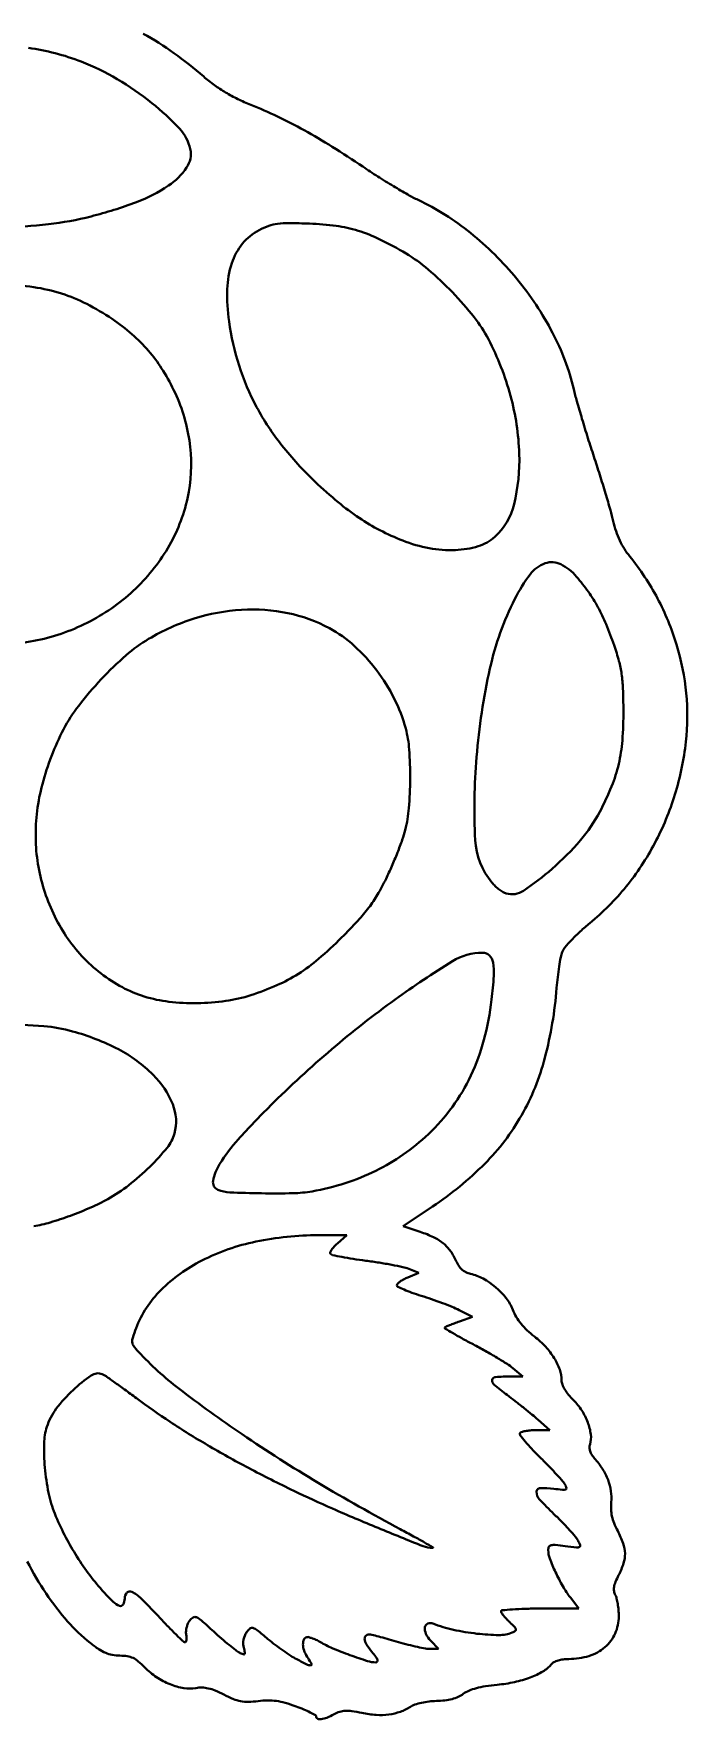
# Model space of a CAD drawing. Header units: inches. Extents: x 7.25 to 10.75, y 3.17 to 5.42.
# Drawn here: x 8.446 to 8.5432, y 3.7977 to 4.0482 of the extents above; entities that cross this region are included whole.
import ezdxf

# ---------------------------------------------------------------- set-up
doc = ezdxf.new("R2010")
doc.units = ezdxf.units.IN
doc.header["$LTSCALE"] = 0.5
doc.header["$MEASUREMENT"] = 0
doc.layers.add('Visible', color=7, linetype='Continuous', lineweight=40)

msp = doc.modelspace()

# ---------------------------------------------------------------- linework, layer by layer
at = {"layer": 'Visible'}
for p, q in [((8.500941978095494, 3.871011329808935), (8.505317463595501, 3.873922677308951)), ((8.492558959595478, 3.86964427180894), (8.488325062095482, 3.86964427180894)), ((8.49115710713092, 3.868437693502661), (8.492558959595478, 3.86964427180894)), ((8.503473753095465, 3.870154239308945), (8.500941978095494, 3.871011329808935)), ((8.501627770043099, 3.863379404676682), (8.503253196095505, 3.864066623808921)), ((8.503253196095505, 3.864066623808921), (8.501751514787628, 3.864645883858157)), ((8.51125319609549, 3.857495610308949), (8.509247145095495, 3.858519419808944)), ((8.50929095769272, 3.856815912310137), (8.51125319609549, 3.857495610308949)), ((8.516918722947455, 3.848646754812484), (8.518753196095506, 3.848649238808939)), ((8.518753196095506, 3.848649238808939), (8.517252024112006, 3.849884891998681)), ((8.5227531960955, 3.840684912308943), (8.521003196095505, 3.842220852308941)), ((8.520657623455325, 3.840664591521931), (8.5227531960955, 3.840684912308943)), ((8.52127864159551, 3.814144271808941), (8.527054087595484, 3.814144271808941)), ((8.527054087595484, 3.814144271808941), (8.525803793595463, 3.815783491308922)), ((8.506177510095487, 3.808144271808935), (8.505027096095484, 3.809368831308966)), ((8.504951856034058, 3.808144271808935), (8.506177510095487, 3.808144271808935))]:
    msp.add_line(p, q, dxfattribs=at)
for centre, radius, start, end in [((8.438450793789588, 4.005594132580977), 0.04885541451372764, 54.5007162748579, 60.81264289402108), ((8.440288499467124, 4.011176463517973), 0.03530657897210957, 68.83184132001058, 82.04688662028336), ((8.439927140211255, 4.010243768403411), 0.03630686282795997, 59.43241528825634, 68.83156635159811), ((8.432153683928949, 3.996765998862506), 0.05969931141778977, 49.08345427879561, 54.5005367289944), ((8.435679122489557, 4.003052345932558), 0.04465924573438669, 51.3827247622879, 59.43184963898273), ((8.486065759415983, 4.05896749618332), 0.02261439049705504, 229.083454277894, 234.2662743561905), ((8.486648299577777, 4.059777650709707), 0.02361223122024512, 234.2669407832402, 239.1017266917507), ((8.487161225766753, 4.060634969556977), 0.02461126313455292, 239.1019933083029, 243.8739620231048), ((8.439144960863228, 4.007391728566811), 0.03910564050459241, 43.19457596670509, 51.38228066794823), ((8.488530458780934, 4.063427124205814), 0.02772108734498189, 243.8743391079816, 248.2440943195001), ((8.45358136457698, 3.975852755398699), 0.06656948283502795, 64.51573411664192, 68.24409431961985), ((8.462912727985671, 4.029712821263262), 0.00650017537367124, 12.4205429743273, 43.15661155623823), ((8.449586604850575, 3.967471795715247), 0.0758538024378071, 61.13433364539915, 64.51568518178803), ((8.442968961222636, 3.955467032661696), 0.08956173966946299, 58.03731846378613, 61.13431059761363), ((8.465849228811619, 4.030347726578216), 0.003494866069717902, 324.9923920520971, 12.60990902596776), ((8.415253642696253, 3.91104875941211), 0.1419174640890866, 55.84367481697508, 58.03734862749591), ((8.460168576743927, 4.034268701534552), 0.01039905560126589, 304.1681604107604, 325.2531676891248), ((8.546565253111655, 4.104585193215248), 0.09196090224491084, 235.8437072176412, 237.488984557709), ((8.556031949301408, 4.119438546701486), 0.1095745460059949, 237.4889619416806, 238.9316506135488), ((8.453373186237217, 4.044279748647521), 0.0224985761053824, 290.4617685158913, 304.1682013540039), ((8.550207429784074, 4.109770820060516), 0.0982878296545057, 238.9315784383688, 240.3843193955627), ((8.512886532692733, 4.044116344549884), 0.02276724210478646, 240.3847428495748, 244.6887717034628), ((8.438358033426978, 4.084521585840449), 0.06545041279013858, 284.2810071419242, 290.4617229082706), ((8.486568268941172, 3.988466864060518), 0.03879180249728684, 51.07773777657034, 64.68939774277578), ((8.440138590284839, 4.088674977778648), 0.0692196653115439, 270.8019295314638, 276.648955425547), ((8.442536018184052, 4.068108090355802), 0.04851351842748228, 276.6490166888394, 284.2809715331059), ((8.483114927911624, 4.012088639034162), 0.0078387940881987, 117.341409608649, 140.8566094999308), ((8.484964364371068, 4.008511775315248), 0.01186550109029547, 109.7628145754768, 117.3414285353802), ((8.483038882559665, 4.013870927475893), 0.006170942978833701, 97.41941770460662, 109.7628464762895), ((8.483820559524606, 4.007870321207395), 0.01222222511573232, 89.49440815418762, 97.42065545874489), ((8.482901381695497, 3.903427139954212), 0.1166694720502512, 87.98609718692691, 89.4956250594853), ((8.485597255733273, 3.980098147924694), 0.0399510955108941, 82.27513118220666, 87.98586268633635), ((8.488247524275398, 3.999636731534556), 0.02023357323057134, 72.8305321301249, 82.27488502695958), ((8.487644383656129, 3.997683695214067), 0.0222775736089741, 63.81421588577292, 72.83123203297532), ((8.484167072391964, 4.011232273930992), 0.009195396165766319, 140.8566741301303, 161.7198327141589), ((8.472475473791558, 3.966835392464449), 0.05665368751189095, 59.34436925402918, 63.8149700331725), ((8.480850444678534, 3.981386263278253), 0.04789281462430591, 39.45579134297736, 51.07777887100463), ((8.488171482414785, 4.009909483929398), 0.01341263140010941, 161.7198507791805, 178.5043597495743), ((8.489535957846675, 3.995619309722714), 0.02319365151486008, 49.34408289202089, 59.34432469844091), ((8.470823861056513, 3.973830649707339), 0.0519145197392392, 43.86853176209345, 49.34404950188803), ((8.481392615447847, 3.981832463430985), 0.04719064390539631, 27.75062402361866, 39.45581832783982), ((8.43944046603565, 3.967512891413255), 0.04355743781791693, 81.37267727125528, 87.62771672309104), ((8.441941444980538, 3.983994760057775), 0.02688685839802744, 72.34116534808126, 81.37328949669329), ((8.442439128178531, 3.985557196916443), 0.02524712132665421, 63.1338924175454, 72.34177647540542), ((8.504357564925416, 4.009486520489657), 0.02960419485875402, 178.5036856384463, 187.7944199654987), ((8.471159033294299, 3.974152897222311), 0.05144956394736606, 38.38930227191913, 43.86848484739717), ((8.438613150126956, 3.978004778573129), 0.03371335607886233, 55.65641775713108, 63.13384203638127), ((8.43864266874705, 3.978047978557367), 0.03366103411834485, 49.32501383069333, 55.65641974250601), ((8.513460219430533, 4.010732364353811), 0.03879180249728684, 187.7941835303999, 197.7385483807976), ((8.495250760504158, 3.993240459446335), 0.02071283751797028, 27.58870729950193, 38.38926458608142), ((8.44531925831201, 3.985817079336524), 0.02341721768425185, 40.77323401059103, 49.32502792720876), ((8.476439504544302, 3.983410332749862), 0.04193756754545835, 15.21220292179048, 27.58938558354814), ((8.491311861449816, 3.987051320490039), 0.03598225819414894, 13.40680443551767, 27.75069259551944), ((8.44565524025807, 3.986106508130211), 0.02297371744456925, 32.63378776824727, 40.77381809186041), ((8.511170014730142, 4.010000044194792), 0.03638731088912102, 197.7389616139659, 208.3009834623575), ((8.438652552003363, 3.981621898242427), 0.03128937528426382, 25.9572330984168, 32.63437872336763), ((8.443444973940348, 3.98395487632272), 0.02595926320800717, 8.439015004043341, 25.95726437920004), ((8.480748826675423, 3.984581715941636), 0.03747198757977405, 1.844858110852378, 15.21282162418811), ((8.568385031497062, 4.005422722285325), 0.0432501980338215, 193.4072035974639, 195.8465592292627), ((8.513286993096292, 4.011140134787678), 0.03879180249728684, 208.3012023464298, 218.4064793449529), ((8.712704547940756, 4.046388502938463), 0.1932712554279913, 195.8467812121765, 196.6495423944045), ((8.733990497746293, 4.052754482589253), 0.2154887565469559, 196.6496228997307, 197.44878119336), ((8.445478552556121, 3.984256559348682), 0.02390342891626264, 350.1189604845927, 8.4390738553268), ((8.52274080249747, 4.018635131564068), 0.05085615254766244, 218.4067079358325, 226.6657389000113), ((8.702871436233268, 4.042973228736924), 0.1828686873198347, 197.4487731714072, 198.3526667023069), ((8.489998191270285, 3.984879662664468), 0.02821782539990559, 346.5108565305872, 1.844807638612015), ((8.348941737068314, 3.925561489735707), 0.1900277438866457, 17.49176000386232, 18.35256774731713), ((8.538077086242712, 4.034890133058954), 0.0732040086575754, 226.6657484197835, 230.2549209613372), ((8.33308403531397, 3.920564385317225), 0.2066541613425457, 16.68335449192782, 17.49167999752115), ((8.444974303611229, 3.984344034031787), 0.02441508257918264, 331.438484421413, 350.1197902456144), ((8.354615750255308, 3.92701748193964), 0.1841762342957591, 15.87889811966215, 16.68332756049528), ((8.515558636953775, 4.0078099750743), 0.0379844755138939, 230.2549835762711, 236.119416018896), ((8.508150866747044, 3.980525222165617), 0.009550185510650925, 312.1253763835414, 346.5108938179789), ((8.49858750304274, 3.967971609319959), 0.03449288134622536, 13.09718485033306, 15.87887293286926), ((8.512204964934071, 4.002815512333351), 0.03196851556706749, 236.1193989205838, 242.5660866006199), ((8.514136113376173, 4.00653543986919), 0.0361598253458924, 242.5659081837543, 248.4813831074402), ((8.547693279490767, 3.979396309308563), 0.01592438802051079, 193.0970840027187, 198.7233975674627), ((8.545036300553743, 3.978495504227432), 0.01311883642306648, 198.7223310811166, 205.2512200648564), ((8.441669531624244, 3.986142470892393), 0.02817766970650697, 314.8494303965749, 331.4393859154416), ((8.508624342008458, 3.992554954392424), 0.02113198673395319, 248.4800299468311, 259.6096298986064), ((8.507995248576202, 3.989122130497114), 0.01764207245296065, 259.6085077996396, 272.2693046144504), ((8.508145517839587, 3.985330208117977), 0.01384717374797087, 272.2692854752642, 286.5827982678571), ((8.510293027875003, 3.978144627352231), 0.006347133258732303, 286.5158032231287, 312.1975928617532), ((8.544179405050983, 3.978091088963285), 0.01217133226289569, 205.2501352132894, 211.8410996194543), ((8.543207082050216, 3.97748725178691), 0.01102676625221276, 211.8410760325737, 219.0673450801868), ((8.523736497571859, 3.964901363485732), 0.00491929875336937, 109.8135443674796, 142.973744763383), ((8.523056107674645, 3.966812516568801), 0.002890156218321233, 63.06804203593519, 109.9660430421843), ((8.5209206460022, 3.962561597232966), 0.007647994681618307, 40.56225344896498, 63.22924211482017), ((8.50463542519704, 3.946177408995936), 0.03865299791801279, 27.97895042970928, 39.06733685615568), ((8.538955363121058, 3.953420124246751), 0.02398311708553677, 142.9698087018763, 153.1963096963744), ((8.503371021517925, 3.947539735284145), 0.03074876644251177, 35.23066552945305, 40.56233627059386), ((8.440633318985645, 3.987184160526647), 0.02964697359842976, 298.686760780346, 314.8494079984224), ((8.557214959479765, 3.944193694675079), 0.04444127932379685, 153.194736023131, 167.3749624251521), ((8.509200408103755, 3.951656577157777), 0.02361223122024512, 28.71698526877648, 35.23068992545043), ((8.504839946064404, 3.946286028738847), 0.03842142280484165, 16.93016240767942, 27.97898937153795), ((8.478602952956532, 3.933616442975866), 0.02904906487596697, 93.3644009762519, 107.5884649558969), ((8.478458564041569, 3.936072856536089), 0.02658841135761307, 78.46016357982312, 93.36443838786826), ((8.479320959983664, 3.940296551048688), 0.0222775736089741, 61.44193525132727, 78.46020630805357), ((8.506328507634858, 3.950083274394782), 0.02688685839802744, 22.69316681230061, 28.71675435358159), ((8.440212153757667, 3.987953800958942), 0.03052431420674665, 282.8737944584855, 298.6868110274868), ((8.479663922772646, 3.930269404239235), 0.03256023636890819, 107.5884115938438, 120.645952991496), ((8.480856283805721, 3.943117470634519), 0.01906590635508032, 47.86677911077511, 61.44189794339468), ((8.483667214099814, 3.940607336999084), 0.05144956394736606, 18.97561860007457, 22.69284660984953), ((8.439983899808487, 3.988952408318406), 0.0315486757267989, 267.3391162098983, 282.8738351365678), ((8.474480121089586, 3.939018683083334), 0.02239059133164362, 120.6459163760328, 131.2232223004), ((8.475868045768324, 3.937603354138478), 0.02650149640895406, 37.08750204915875, 47.86671343925946), ((8.497131515102973, 3.945236955150673), 0.03721156898938996, 15.21106161325879, 18.97577086324224), ((8.50574821676753, 3.946562699556966), 0.03747198757977405, 5.582306841611923, 16.92987758609415), ((8.49506953052818, 3.915518741854637), 0.05363432700465709, 131.2231707730306, 136.7302976292292), ((8.607045889899412, 3.933031150697495), 0.09550729432580293, 167.3742917807548, 175.3770521405413), ((8.51772593800729, 3.95083651380935), 0.01586945902239789, 8.111321417490165, 15.21138185307545), ((8.495170490942732, 3.915423623312863), 0.05377303727445402, 136.73023633323, 142.2362179352073), ((8.475078683393525, 3.937007104749088), 0.02749083309746733, 26.86878067564065, 37.08672053308312), ((8.512645575844697, 3.950112222085711), 0.02100118884863965, 2.132186661034147, 8.111928839231476), ((8.479107930340744, 3.939048843392405), 0.02297371744456925, 14.91015877887095, 26.8680136703642), ((8.43634032589588, 3.947270696062099), 0.09735933692242718, 0.219849136422539, 2.132548642752087), ((8.508840720955344, 3.946865126380218), 0.03436469917191917, 353.5301950842281, 5.582027625185542), ((8.470941913745886, 3.934192725540806), 0.02312498429509331, 142.2362368972257, 152.5809488813901), ((8.477302298334067, 3.947427819014088), 0.05639706313750685, 355.6913219469947, 0.2199026219678494), ((8.486149688305717, 3.926303373271938), 0.04025735967869127, 152.5809814058298, 165.0223271857756), ((8.485129457435258, 3.940652197606596), 0.0167423826531699, 4.069159957979876, 14.91013743475303), ((8.444859988452981, 3.937787469229804), 0.05711361994869883, 359.7215823179843, 4.069122870454573), ((8.510480410996271, 3.94492843498217), 0.02312498429509331, 346.9158681464322, 355.6904709654634), ((8.499706453093886, 3.947900703211295), 0.04355743781791693, 342.9703956162519, 353.5305421592463), ((8.606788582082888, 3.933051819878228), 0.09524915771691672, 175.3769699737022, 182.8067745682528), ((8.511904517209663, 3.944597635160934), 0.02166289294015984, 337.6797248734866, 346.915393257795), ((8.475699857693519, 3.929099033491237), 0.02944002748061973, 165.0223282681295, 180.7527728318366), ((8.444674410029346, 3.937788341631763), 0.05729920042038867, 355.3500156298645, 359.7216117032303), ((8.490293832527342, 3.953469401758971), 0.04502378253820929, 332.3660453755395, 337.6801440490979), ((8.501959480673435, 3.9472103487436), 0.04120106980752623, 332.0746143040676, 342.9707435512332), ((8.482461349471855, 3.934714876990827), 0.01938747430162921, 345.5417553144408, 355.3500713808186), ((8.510294147814385, 3.942998411325896), 0.02244825923887354, 319.3032083145329, 332.3660038247663), ((8.484581943283692, 3.934168091708159), 0.01719752173144181, 340.5281239637104, 345.5417904984521), ((8.4729887783073, 3.929063394415644), 0.02672871385384823, 180.7527345139839, 197.3490651492948), ((8.442190714714386, 3.94935156022745), 0.06222881443746692, 336.4516037711792, 338.4704419038634), ((8.446948989425815, 3.947474310821937), 0.05711361994869883, 338.4705155867927, 340.5276733912534), ((8.522286709775027, 3.9289089528735), 0.01064579034578256, 182.8066636776207, 220.025349529322), ((8.495736664858846, 3.955518381530999), 0.04164903953386188, 311.0786318071758, 319.303231616119), ((8.503063922756107, 3.946624991221147), 0.0399510955108941, 320.950735736254, 332.0745621906955), ((8.457542225393496, 3.942661165362876), 0.04548276225893094, 333.8851277536006, 336.4515388661015), ((8.4955470714325, 3.955735873475873), 0.04193756754545835, 303.6989720192303, 311.0786378867908), ((8.465781336348629, 3.938622103407359), 0.03630686282795997, 329.6361683591268, 333.8852849315398), ((8.518904934685635, 3.926068750081386), 0.006229552732979015, 220.0253076633228, 226.7469248989033), ((8.519722978813574, 3.926938272904613), 0.00742339783837756, 226.7469768253336, 232.73122499998), ((8.50466015847892, 3.945330131127458), 0.03789570475880768, 309.3774156189734, 320.9507120441028), ((8.473936013004943, 3.929359285567609), 0.02772108734498189, 197.3490065671148, 213.4977429702952), ((8.479972521047873, 3.930308124117597), 0.01985962373729326, 322.9736558259461, 329.6364124662766), ((8.519164074724616, 3.926203468940446), 0.00650017537367124, 232.7295840152568, 238.7543723328093), ((8.516770295701004, 3.922257727362111), 0.00188509693873987, 238.75063609918, 254.0477422819883), ((8.517101311926982, 3.92341540195578), 0.003089167802751, 254.0459217212013, 303.6989216128763), ((8.431041732524994, 3.974890136326267), 0.08607981478190434, 314.8753856776699, 317.1925472898077), ((8.47567123307777, 3.933552246642787), 0.02524712132665421, 317.1921055831377, 322.9740766063424), ((8.469091783643153, 3.926153221821155), 0.02191200799829551, 213.4977152861242, 223.3035149516056), ((8.447655631569914, 3.958203773008549), 0.06253291769881476, 310.5913312250811, 314.8754105640086), ((8.54604184654391, 3.894394601395145), 0.02772108734498189, 132.5813496448505, 136.2767881658324), ((8.550005747411644, 3.890081058548314), 0.03357934303064469, 129.3773477675794, 132.5813313985644), ((8.51278511576874, 3.902996471691619), 0.008647800117365493, 90.03217148541444, 121.6365001303439), ((8.512781030775399, 3.910271636151075), 0.001372733442927486, 44.76393721775541, 90.03217148113612), ((8.51232333093013, 3.909828458291625), 0.002009241379783721, 10.56253003734805, 44.54596058533497), ((8.528887411928144, 3.910107060239261), 0.004596558890712993, 159.2090769232625, 169.1192577733704), ((8.526820547741538, 3.910891974465649), 0.002385699818029622, 139.7928564131005, 159.2126881195687), ((8.54379443287027, 3.896544054329422), 0.02461126313455292, 136.2768473293074, 139.7924170924853), ((8.47074594549628, 3.927712233980979), 0.02418506108836909, 223.3035447427609, 232.4096953768289), ((8.471314701202958, 3.930591793879783), 0.02617122126813945, 302.4159013116546, 310.5913528944192), ((8.582966596056503, 3.78908072704789), 0.1424470417186396, 121.6364904437766, 125.7388884128876), ((8.506512025320665, 3.908744846379788), 0.00792071223381638, 356.1381762191071, 10.5624496458376), ((8.565585195490733, 3.9032209223979), 0.04193756754545835, 171.235125897164, 173.4278550991733), ((8.561110696341967, 3.903910771328215), 0.0374102016790739, 169.1158076694038, 171.2350781974525), ((8.47022523164391, 3.927035896315631), 0.02333149471586059, 232.4097849470279, 241.6754197239147), ((8.46779262285021, 3.922522746399483), 0.01820449679243244, 241.6755024211276, 252.8356829319337), ((8.465320503290755, 3.945323187262483), 0.04203876837679535, 287.9540762549901, 293.6129124100689), ((8.472743971458073, 3.928341416147923), 0.02350536811531843, 293.6134556358834, 302.4153644743984), ((8.443811377653354, 3.912977435114055), 0.07076405734956122, 353.2567625262125, 356.1381300467199), ((8.46425139877854, 3.911095297646758), 0.05969931141778977, 345.362318434301, 355.483564625017), ((8.56917400830728, 3.902807487219174), 0.04555011514625788, 173.4279008651274, 175.4836427845539), ((8.468463790238786, 3.92469580481406), 0.02047884253017472, 252.8357465965708, 263.3304921484665), ((8.469876306720694, 3.936775510950287), 0.03264085318421378, 263.3305023759762, 270.7316890624663), ((8.46987053155218, 3.937227766214077), 0.03309314532031114, 270.731687991703, 278.0916780500114), ((8.471377069585262, 3.92663177811524), 0.02239059133164362, 278.0914860949783, 287.954275391349), ((8.585399244050588, 3.78570011726799), 0.1466119305220658, 125.7388733274041, 130.4403637413091), ((8.471578306680911, 3.909694367055383), 0.04280371251086733, 345.0847523577203, 353.2567074723078), ((8.438866987832492, 3.798375112642419), 0.1027004574751591, 85.19554796830106, 88.75189695481336), ((8.445500198549011, 3.877291890556593), 0.02350536811531843, 74.58379078022338, 85.19605418011331), ((8.442439829467917, 3.866192409518412), 0.03501906287981036, 62.59526536479486, 74.58428912489791), ((8.448891476408873, 3.87863766345304), 0.02100118884863965, 44.96952673215209, 62.59365527009393), ((8.596764345184452, 3.772365003392808), 0.1641330830479366, 130.4403162289947, 134.7601355385845), ((8.482405199755307, 3.906810497261286), 0.03159932414573111, 334.8250731999187, 345.0847012223175), ((8.487744997243897, 3.904959166529384), 0.03541760484788173, 330.3980317797185, 345.3623261672882), ((8.454352392689202, 3.884090868174664), 0.01328314920265197, 22.23833586689359, 44.97534230089028), ((8.484979203994701, 3.905600660019593), 0.02875517155225638, 324.0320779770304, 334.8250341324191), ((8.460409795392728, 3.886567289738855), 0.00673935640623624, 344.5644450824214, 22.24060136179774), ((8.570316680510054, 3.799035045609729), 0.1265728631527805, 134.7601364886009, 137.8990613707938), ((8.485142535478543, 3.905482154998679), 0.02855337806073347, 313.1671135013729, 324.0320412875307), ((8.48913628423719, 3.904168739704604), 0.03381746295938898, 315.028720258105, 330.398035598453), ((8.461302501858082, 3.886320802145544), 0.005813245739376536, 320.9190038800557, 344.5644371446415), ((8.495782130479336, 3.86638442725657), 0.02611720947145949, 137.8991097050931, 148.0162386367495), ((8.481786000188027, 3.909060856122711), 0.03345988149947874, 304.907657263258, 313.1668320373424), ((8.439139792402573, 3.904320761957343), 0.03436469917191917, 314.5394510366963, 320.9176877145036), ((8.482988935117158, 3.907337236328627), 0.03135796294730197, 296.2911541625742, 304.9073896203561), ((8.437538395870307, 3.905948303517589), 0.03664795572946004, 308.0372425779802, 314.53924104826), ((8.479860594660835, 3.876327039575086), 0.007346198775976811, 148.0162771447492, 168.9198925420704), ((8.48250846051595, 3.90830905151604), 0.03244200329948402, 287.6075721813565, 296.2917246491451), ((8.477373447191546, 3.915919891971926), 0.05044436630818977, 303.6389145169892, 315.0286384037651), ((8.44552678723288, 3.895737293227858), 0.02368342227469646, 298.984671459886, 308.0372773682079), ((8.473827432131728, 3.877508523385714), 0.001198438687920789, 168.9198698085466, 247.9816388197273), ((8.475357787139588, 3.881291583442008), 0.005279288385943504, 247.9767176176582, 267.4866108619789), ((8.484174731492335, 3.894086173265635), 0.01820449679243244, 271.2142346723426, 280.1478421383651), ((8.480492543423026, 3.914660363651055), 0.03910564050459241, 280.1473219807017, 287.6079049918151), ((8.432716085349815, 3.923583425817201), 0.05435729982394134, 290.1332088623625, 293.5913196497879), ((8.442455433237603, 3.901281728881758), 0.0300217171623439, 293.5913206427437, 298.9846078964764), ((8.482688516374642, 4.048062432342021), 0.1722111931422376, 267.4831838707212, 269.0566101509382), ((8.481910723054916, 4.000824450184147), 0.1249668080707833, 269.0565814600359, 271.2149819463048), ((8.442808032541548, 3.890271641918781), 0.01954698649000406, 279.2929840501089, 286.6597354154376), ((8.433387891369483, 3.92175088018413), 0.05240549378200819, 286.6597618156105, 290.1332243606567), ((8.48545913222187, 3.837461496733749), 0.03189077655484961, 101.6351764570643, 116.9714091502968), ((8.488325029782466, 3.823543437000263), 0.04610083480836236, 89.99995984022506, 101.6352057967711), ((8.497872476570693, 3.853608521625054), 0.01746811587926543, 64.2555107580434, 71.29732788289675), ((8.502235338730113, 3.862656327523883), 0.00742339783837756, 50.92598216239742, 64.25405985203643), ((8.49029205446006, 3.867012047688066), 0.0002295793498964626, 161.6822693174256, 217.8989231409373), ((8.492004899441955, 3.866338702538455), 0.00207260651545941, 146.4682838994194, 158.891784159189), ((8.490550202411614, 3.867291066771565), 0.0006078055182516378, 223.7157443619301, 258.0915834250189), ((8.493190503032482, 3.865553024486529), 0.003494866069717902, 136.7511066275975, 146.4682838937966), ((8.505583663655711, 3.938524934005385), 0.07341067669158287, 258.0830287089211, 259.1867477275227), ((8.495553630828569, 3.863329929123894), 0.00673935640623624, 130.7203239450774, 136.7500369451494), ((8.500779602138788, 3.913373056140038), 0.04780411567295496, 259.1868121514677, 261.2047173589569), ((8.505741533371438, 3.94544358610421), 0.08025622891248071, 261.2048199346769, 262.5737144197419), ((8.503203256616356, 3.863848512830579), 0.005887710499543842, 35.60823303342585, 50.92562343964302), ((8.50180546005415, 3.862847249837293), 0.007607067429060177, 22.92813573143378, 35.6096727345316), ((8.482128929312774, 3.844005469070781), 0.02454817310899563, 116.9714202624379, 134.6234096389466), ((8.486091438408458, 3.794686828658959), 0.07177576162711537, 80.97666027614447, 82.57381156991262), ((8.487411086230516, 3.802996678386482), 0.06336178082931654, 79.22685465632391, 80.97668414289532), ((8.488508384638385, 3.808763877544368), 0.05749112172737189, 77.56956617333466, 79.2268032991926), ((8.499592838129345, 3.85905039680381), 0.005997423203872146, 68.90394038300511, 77.57180508336562), ((8.513118137240731, 3.867632402972724), 0.004675948097347701, 202.9274967188694, 213.1635717168858), ((8.511475591076591, 3.866558866140835), 0.002713733381701595, 213.1604675033034, 227.3359414432994), ((8.51132886250609, 3.866400423425089), 0.002497970449421429, 227.3478456085502, 244.6798171555566), ((8.511664143713611, 3.867109692636117), 0.003282317766945205, 244.6844644777, 257.6567007252615), ((8.509490413873426, 3.857178111077039), 0.006884214961658366, 61.10480057373046, 77.65319393991336), ((8.47603262458997, 3.850182454332545), 0.01586945902239789, 134.623435709338, 159.0979442829911), ((8.500230166883666, 3.8622065739306), 0.0002295793498964626, 177.3425253417852, 249.5726244448215), ((8.500341266502584, 3.862209580895146), 0.0003354859496418953, 137.2291826923727, 178.7243948068389), ((8.502629604578917, 3.859750572860507), 0.003693681213768398, 125.5787850280605, 133.3301848293807), ((8.509445389033681, 3.880815646608546), 0.02100118884863965, 243.7219228910209, 246.4664268759014), ((8.503289929295084, 3.858827521970366), 0.004828604857161756, 118.2490006170631, 125.5788044039863), ((8.504518160005327, 3.856541819787286), 0.00742339783837756, 112.9147959700102, 118.249884517357), ((8.508190310822243, 3.87793378341997), 0.01785789281013681, 246.4664268756136, 250.528625068421), ((8.513051437321861, 3.891683904834142), 0.03244200329948402, 250.5291532437537, 253.1033494035876), ((8.50734325619902, 3.853285550490808), 0.01132959994751598, 38.1684043007445, 61.11022742324346), ((8.490642858994283, 3.817910889649107), 0.04465924573438669, 71.03764658001373, 73.10416793617343), ((8.486552595381294, 3.806006273889268), 0.0572469434114848, 69.32474397641063, 71.0377193679195), ((8.48843528790968, 3.810995284016808), 0.0519145197392392, 67.58736782093011, 69.32470732795898), ((8.502932755454134, 3.84614700153455), 0.01389058135915963, 62.96204360080542, 67.58701571196788), ((8.510838114443501, 3.856032977212875), 0.006884214961658366, 21.4941681490454, 38.1660238825818), ((8.519220049589569, 3.828355591386518), 0.03014886632252091, 112.1649964209088, 113.3224957000207), ((8.516680416030928, 3.834589799826253), 0.02341721768425185, 110.3822665263207, 112.1651277213096), ((8.521256916162018, 3.822271731260109), 0.0365579629307352, 109.1058695295057, 110.3819592306376), ((8.523877807715182, 3.861167572413267), 0.007130069312744075, 201.4916001639433, 210.9675070240279), ((8.525374711765169, 3.862065918470722), 0.008875858112845924, 210.9678964871987, 219.0124653451597), ((8.526377122763192, 3.862878101202255), 0.0101659915128874, 219.0128382418022, 226.4876805299183), ((8.462224016150987, 3.853892081530584), 0.001612630517171636, 161.7295838789065, 184.8387534159393), ((8.461734520228172, 3.853850643973121), 0.001121437869985492, 184.8387534053184, 216.7633854831531), ((8.492516562326195, 3.843887188886115), 0.03351458782140095, 159.0979697761171, 161.7231880967081), ((8.507182564005715, 3.855873818366004), 7.869305036122599e-05, 133.0147214905649, 240.6071254331916), ((8.507500020377385, 3.855553022936098), 0.0005333436001154008, 113.8840723944442, 134.4400004103857), ((8.561157001312813, 3.94389935222311), 0.1033383038418547, 238.486406122575, 239.2239149077372), ((8.531461912456113, 3.894037932873901), 0.04530418076148465, 239.2238257985489, 241.2343977127002), ((8.554281635475807, 3.935605887181775), 0.09272395073194864, 241.234379408825, 242.4109951992369), ((8.528692632380134, 3.865317082934913), 0.01352905807184248, 226.4876636515051, 232.542233817743), ((8.51238632672933, 3.844033213808138), 0.01328314920265197, 42.78328479867869, 52.54384133924172), ((8.469768698353754, 3.85993498533925), 0.01119922061935984, 217.0995171425618, 222.8320597463377), ((8.497216029141155, 3.885381040607385), 0.04862723522153874, 222.8329289180675, 232.4360310172844), ((8.47829399984668, 3.790187164026288), 0.07135141552604035, 60.76748436897778, 62.41092833853349), ((8.479291442169083, 3.791969522634918), 0.06930894315255197, 59.08782264699685, 60.76747564585243), ((8.483197411058864, 3.798492724725466), 0.06170573603461753, 57.44803920805752, 59.08784633504713), ((8.514178997798625, 3.845692071012879), 0.01084071510131427, 31.63607600904013, 42.78407310742012), ((8.515852089428973, 3.846722485110128), 0.008875858112845924, 19.39896113135904, 31.63789774308171), ((8.467605375537227, 3.829832711115622), 0.02304143769382004, 124.6083727739693, 133.1927617479657), ((8.455527662268707, 3.847364920462848), 0.001749925638025691, 68.36066280479649, 125.1663859288143), ((8.455512858574235, 3.847281436878253), 0.001833957323327862, 55.31918344021079, 68.89256564133451), ((8.350674149526597, 3.695744857429391), 0.1861014071010437, 54.8182437167353, 55.32301846187699), ((8.514708097189592, 3.848033999727456), 0.0005333436001154008, 94.03509387371558, 169.0873379358568), ((8.516962467020317, 3.816086543982167), 0.03256023636890819, 90.07697582986674, 94.03636058623216), ((8.511691892938403, 3.843130328590803), 0.008748640886626162, 50.5399282812937, 57.44940881858788), ((8.519584002447061, 3.848037199904203), 0.00491929875336937, 0.04199992997888557, 19.39262413975375), ((8.467560204696266, 3.829883253898319), 0.02297371744456925, 133.1969073066312, 142.4995750802217), ((8.387341803149416, 3.74775971821287), 0.1224613052425118, 53.90999729324832, 54.81824523532553), ((8.34328989668958, 3.687327749787261), 0.1972449483103795, 53.27440215571227, 53.90992531311482), ((8.584353628121455, 3.998678592557369), 0.1915583250303626, 232.435986918195, 235.902117284366), ((8.514883006337614, 3.848000277642804), 0.0007114738585505196, 169.0873535458532, 230.1427526414104), ((8.544822478784459, 3.883861863551071), 0.04742790944912638, 230.1427798715331, 233.1664464843412), ((8.526115826612806, 3.848041791832965), 0.001612630517171636, 180.0350309319323, 201.9479605169079), ((8.529388684557674, 3.849361077082934), 0.005141426711251481, 201.9523161001835, 211.212709396128), ((8.530755277426604, 3.85018938188413), 0.00673935640623624, 211.2145443204805, 219.3644225629699), ((8.456274972216349, 3.838543610091234), 0.008748640886626162, 142.5035227024325, 162.6912626053937), ((8.522480039231722, 3.927505858033746), 0.1024125743134752, 233.2744369819017, 236.7059685335171), ((8.462433353817907, 3.773864350669589), 0.09000360350516752, 52.18625635202633, 53.16646657105654), ((8.441417355396277, 3.746784351149498), 0.1242818555557093, 51.41659254378742, 52.18618656152739), ((8.44762539737384, 3.754566004180597), 0.114327263196752, 50.63840866306553, 51.41648235949488), ((8.532739320995095, 3.851816914421917), 0.00930557844191262, 219.3638653106195, 225.8839984670426), ((8.520428899685637, 3.839121314459742), 0.00837858515603567, 32.30702608470921, 45.8807979490343), ((8.519232580475014, 3.838365692187272), 0.0097934687030526, 20.71112599271236, 32.30275045450718), ((8.456488560042725, 3.838477748835712), 0.008971920383949509, 162.6955285137529, 178.488110256793), ((8.538700418341545, 3.952204674688883), 0.1319613855014565, 236.705978754603, 239.5435791137041), ((8.49843599368328, 3.816508499017209), 0.03421116391626386, 48.72724227763804, 50.6383560009828), ((8.520555964146673, 3.838866102983328), 0.00837858515603567, 7.9403689180221, 20.71079285867209), ((8.479217508188396, 3.837877442523092), 0.03170878830616177, 178.4873732870613, 185.011261531154), ((8.609367813306902, 4.035627181108563), 0.2361779132891256, 235.9020969371801, 239.1526123094256), ((8.51849613576004, 3.840101574948306), 0.0002295793498964626, 145.1715097301882, 217.4998356692286), ((8.518600280997845, 3.840068548699099), 0.0003354859496418953, 103.5602690890655, 150.7081770287209), ((8.544209562473823, 3.859832064067989), 0.03264085318421378, 217.4998356974565, 219.6674425018423), ((8.520252480580906, 3.834286702641212), 0.006347133258732303, 100.5364093925109, 105.821985328958), ((8.537792138010074, 3.854510410779419), 0.02430398810134858, 219.6675114424051, 223.2213259804687), ((8.520449286625404, 3.833228585231773), 0.00742339783837756, 94.73761643730384, 100.5364093921191), ((8.520766668516739, 3.829401052375863), 0.01126406639164624, 90.55467704401828, 94.73848526729294), ((8.530269927558066, 3.83809237317037), 0.001612630517171636, 162.4381224776483, 181.3654706630843), ((8.525603371179338, 3.839570108343198), 0.003282317766945205, 342.4242599471512, 7.940461027385939), ((8.548709410513975, 3.969225915297922), 0.1517073358752892, 239.5435316488063, 242.1881874376071), ((8.553225121281706, 3.869014322003829), 0.04548276225893094, 223.2218415889961, 225.4422270388289), ((8.465003612692724, 3.779419351670336), 0.08025622891248071, 44.14152973469771, 45.4427269805911), ((8.530491160219514, 3.83809790644517), 0.001833957323327862, 181.3735871372579, 197.4590904423691), ((8.53093689173602, 3.838237916224304), 0.002301162751303953, 197.4548386066344, 212.358944166986), ((8.532216808999046, 3.839049165701837), 0.003816555492883855, 212.3624340990962, 222.4005854832257), ((8.521211579328554, 3.828999803846343), 0.01108665945435164, 32.31801094813913, 42.40058548155677), ((8.480704337367927, 3.838007741024704), 0.033201322274145, 185.0111297173097, 191.5867310094455), ((8.57287789674509, 4.015042349051452), 0.2035075417493831, 242.1881505672879, 244.3100964212402), ((8.479927618769898, 3.793902598855378), 0.0594598257941567, 42.51290041512188, 44.14160681680314), ((8.479091297148212, 3.793135945632548), 0.06059437020400256, 41.17833821823564, 42.51287195399679), ((8.522809995504561, 3.830010561896339), 0.009195396165766319, 20.75908277231802, 32.32023369679539), ((8.465232373081308, 3.834835517093609), 0.01740750438398506, 191.586667529984, 202.2090882307166), ((8.561346518047472, 3.991070783023104), 0.1769066268684437, 244.3100512372906, 246.3659978371163), ((8.634744089193115, 4.078116095398729), 0.2856679447642843, 239.1525870087937, 241.9709389170661), ((8.522388548910472, 3.831487937565244), 0.001612630517171636, 180.0671423378519, 223.2059751478538), ((8.521319043474623, 3.831509418518393), 0.0005333436001154008, 89.64482720769132, 182.4631466610505), ((8.521778128420708, 3.820619877438858), 0.01144707492983876, 82.19541350982054, 92.28143258580708), ((8.52953217682145, 3.877192155233741), 0.04565413242580693, 262.195417615786, 263.8390000311906), ((8.524752823905745, 3.832916792114429), 0.001121437869985492, 263.8390000358958, 287.8428525488142), ((8.522522919358469, 3.831129103758551), 0.002890156218321233, 28.87997489937612, 41.16876166444614), ((8.52364157691239, 3.831745965914867), 0.001612630517171636, 11.45824561665453, 28.88495157294861), ((8.525053464005332, 3.832016373579421), 0.0001666087495438183, 284.3660129397476, 4.042295910269345), ((8.52503724300651, 3.832028571876282), 0.0001888335302297933, 1.886737118915509e-08, 11.54343628201577), ((8.523722334458062, 3.830356053683329), 0.008219909089628642, 8.729729850692634, 20.76122011260178), ((8.525347319154925, 3.830605565134165), 0.006575880127493111, 354.3278291048525, 8.72980856606389), ((8.61910028966632, 4.123050675719951), 0.320969773482765, 246.3660179693614, 247.6822021463112), ((8.556244663482095, 3.862743521910502), 0.04769156352890221, 222.7295377657618, 226.4215866620324), ((8.539278066239179, 3.829222282785306), 0.00742339783837756, 174.3305763219886, 182.6776909944975), ((8.537744089812806, 3.829150580681385), 0.005887710499543842, 182.6780778114496, 192.6851595143361), ((8.487260817806495, 3.843828964770752), 0.04120106980752623, 202.2087400788471, 207.0594713291152), ((8.79703119632656, 4.556507424467208), 0.7895251710398387, 247.6822004812951, 248.2045080158595), ((8.490615383146265, 3.793773953982951), 0.04751349798290196, 44.4105987217309, 46.42160422140118), ((8.495603678397039, 3.798660700588851), 0.04053042104989583, 42.15422012258612, 44.41055931521475), ((8.538574874566763, 3.829337671885297), 0.00673935640623624, 192.6859215434163, 201.8823582948698), ((8.543569461676993, 3.831344421363662), 0.01212196280169063, 201.8855359757259, 207.7791664765508), ((8.486663638579762, 3.843523726354232), 0.04053042104989583, 207.0592457205758, 211.695432247097), ((8.412385683604555, 3.660431829084137), 0.187516381754011, 61.28112146385782, 61.97096056585208), ((8.462171498289187, 3.751296299339228), 0.08390663656300375, 60.02271966474498, 61.28115151836833), ((8.429570372148255, 3.694777664750268), 0.1491537781206102, 59.45092482243304, 60.02273550022218), ((8.523008290958073, 3.823150842753422), 0.0004219099825763984, 100.9139964965844, 156.3823035815197), ((8.52337003964273, 3.821677843136513), 0.001938261448629693, 84.46241780882022, 103.1704728025096), ((8.519461180895112, 3.781442161578643), 0.04236336437135788, 82.44359732532946, 84.45169557885848), ((8.498284039597431, 3.801087343682946), 0.03691477257755079, 40.02209643069537, 42.15405949106629), ((8.523877027032857, 3.822578863026638), 0.003494866069717902, 28.21619657194937, 40.0267654234072), ((8.5222357950758, 3.82169776457036), 0.005357700238562465, 20.35011408869376, 28.22072142709796), ((8.527043666369119, 3.823481032366816), 0.0002295793498964626, 309.3147930235857, 20.35011405081406), ((8.51986141396909, 3.818855470048692), 0.01467440801135279, 19.85213965450685, 27.77961759000089), ((8.529265688049822, 3.822250883082926), 0.004675948097347701, 0.8550313292662761, 19.85218990075364), ((8.486089490722666, 3.842164805408942), 0.04614720987725677, 207.0793729903741, 213.9715810683451), ((8.485989198042713, 3.843107363108933), 0.03973782363210157, 211.6955616087613, 216.5763189543709), ((8.505294660786063, 3.82696765492861), 0.003816555492883855, 248.3163983858153, 271.0050156367125), ((8.505360882111214, 3.823192775038852), 4.092840309885701e-05, 271.005015964365, 59.4508964314964), ((8.526207454968313, 3.822881657199505), 0.003693681213768398, 180.8679971953767, 200.6199712033882), ((8.52363565313012, 3.822842692940809), 0.001121437869985492, 154.7983253303892, 180.8679972038931), ((8.549473066835251, 3.831640849119599), 0.02855337806073347, 200.6292992785687, 205.0123493803205), ((8.537299958558478, 3.915917780484913), 0.09329029045873505, 262.4435759218356, 263.4884149636461), ((8.526825275225804, 3.824082789059725), 0.0008601242993784802, 262.9983501227314, 295.0252821040311), ((8.529552803126593, 3.822253133316032), 0.004388769724192481, 342.0071556291036, 0.8815925229807656), ((8.484021662732882, 3.841647514871153), 0.03728784292088272, 216.5764560407654, 221.6764517293648), ((8.54934954094785, 3.83158503875029), 0.02841784367061823, 205.0156804042484, 209.7790788509946), ((8.545499654370266, 3.812735008894388), 0.01404418753453297, 152.9711104599507, 157.5314285476206), ((8.522102135150991, 3.824671529656192), 0.01222222511573232, 332.9710052412658, 342.0135926522335), ((8.481935630337627, 3.839365971877042), 0.04113841508863284, 213.9715625589839, 221.242935528544), ((8.483476484115986, 3.841162226218391), 0.0365579629307352, 221.6765055649697, 225.3204399741781), ((8.460778176630157, 3.815644271051448), 0.001274980534587398, 137.0716270925974, 179.9999659604308), ((8.460289667420696, 3.816098673136086), 0.0006078055182516378, 63.07088938795674, 137.0716479488937), ((8.458063995278572, 3.811717149857367), 0.005522209116263827, 45.47974313808883, 63.07090166679253), ((8.538024653819479, 3.825104783879031), 0.01536996811308181, 209.7793337277378, 217.3340774916635), ((8.534216782983263, 3.817028640351482), 0.001938261448629693, 170.3308714193816, 189.1475581663707), ((8.53403087781358, 3.816998475425492), 0.001749925638025691, 189.1401409913921, 208.1967381145124), ((8.535751231725785, 3.816766956501845), 0.003494866069717902, 157.5357020971139, 170.3268864335651), ((8.530538469380511, 3.815126214517608), 0.002212631060629075, 13.75948756584533, 28.19454534301394), ((8.459628944456515, 3.817037771953798), 0.002635730440027973, 225.188002162385, 250.1735163966544), ((8.458891035395906, 3.814947929080206), 0.0004219099825763984, 248.1748316008431, 334.3544895153221), ((8.457669238772242, 3.815644270334925), 0.001833957323327862, 331.2616914152624, 4.604998163668092e-05), ((8.40863078071242, 3.76144927621956), 0.07602399506860925, 42.89274479003156, 45.47965395661553), ((8.51592589369075, 3.813735999183366), 0.0004219099825763984, 178.1299490879272, 213.1473595010995), ((8.51566980484508, 3.813731428856991), 0.0001666087495438183, 95.20986529867007, 173.6807237115241), ((8.521230934629713, 3.817325399405383), 0.006827367263456023, 214.0245400153576, 218.454944900862), ((8.52284824879944, 3.735003713545555), 0.07922091423474763, 94.08982022297232, 95.20985997912143), ((8.520189088967127, 3.772192112604998), 0.04193756754545835, 91.53510993847385, 94.08967932576829), ((8.521278663819098, 3.731527443631808), 0.08261682817702855, 90.00001541232996, 91.53496911607934), ((8.522586785357676, 3.813179869173501), 0.01039905560126589, 9.177358294529125, 13.75512618181372), ((8.521045666466732, 3.812930943428637), 0.01196014724797831, 4.749292060756033, 9.177092955613187), ((8.521803977278566, 3.812994009223533), 0.01119922061935984, 0.002917290790524674, 4.748963413296064), ((8.470281886486408, 3.829148501042387), 0.02563981979717622, 221.2430137031022, 231.5913798229201), ((8.545924523026569, 3.888998046499104), 0.1113746721586319, 222.8927242813845, 223.9923364438522), ((8.510364712991148, 3.85466760940344), 0.0619471595676811, 223.9923908152869, 225.698398434805), ((8.472201636457681, 3.810503411956981), 0.003584658172604827, 165.078368460525, 175.7273423385752), ((8.47225899564273, 3.810487959019573), 0.00364404169107485, 156.7870869965256, 165.0758213926986), ((8.47094370417815, 3.811052602208926), 0.002212631060629075, 142.6317864527339, 156.8003575799836), ((8.470468694669503, 3.811418914484137), 0.001612630517171636, 118.8018015410248, 142.732231738051), ((8.469954971601009, 3.812368396673107), 0.0005333436001154008, 65.7244326294661, 119.5828687847232), ((8.468947508192702, 3.810134573240457), 0.002983708284327662, 48.7298619676135, 65.72443261966629), ((8.390504561146264, 3.720750683796354), 0.1219071106638148, 47.57440654004982, 48.72993802945458), ((8.479963543630534, 3.808999464934909), 0.002841092850534492, 129.8002347789721, 144.9915807720523), ((8.478445140240355, 3.810821894040836), 0.0004690058577026536, 72.39364231527075, 129.800229954182), ((8.478016809135667, 3.809472136131405), 0.00188509693873987, 51.33054828668243, 72.39370532068432), ((8.505907326098631, 3.811140593139618), 0.001749925638025691, 172.1370889388866, 205.2269260209516), ((8.504874794645117, 3.811258022945165), 0.0007114738585505196, 113.3000134393992, 170.1291992084562), ((8.50499298841436, 3.810861273273134), 0.001121437869985492, 70.65615563490552, 110.8265554809349), ((8.512933861937192, 3.831509041786502), 0.02100118884863965, 248.8735288422422, 257.5292098164342), ((8.515799402145461, 3.844465870558949), 0.03427110718047445, 257.5291938513524, 263.4905062369536), ((8.521841406445908, 3.817810414686899), 0.007607067429060177, 218.4561680203532, 223.1589778550556), ((8.524200065374584, 3.820022491875479), 0.01084071510131427, 223.1602301213343, 226.7881835496424), ((8.499255076020285, 3.793469759432177), 0.0255914148676278, 44.44559589297709, 46.78817260905137), ((8.517017373845475, 3.810891325183351), 0.0007114738585505196, 13.44595580166237, 44.46131999226036), ((8.517486088415168, 3.811003157168808), 0.0002295793498964626, 304.0194224178626, 13.50152202449359), ((8.526656325523806, 3.81300239311956), 0.006347133258732303, 336.2280502920642, 359.9294628340531), ((8.467481210767946, 3.825616236603018), 0.02113198673395319, 231.5917453456216, 235.9558532545414), ((8.559482308783279, 3.904997419454201), 0.1322723186227016, 225.6983845808398, 226.3841511708738), ((8.468469765986802, 3.80947775565931), 0.0003354859496418953, 226.3841511656643, 271.2737774139434), ((8.46847013266357, 3.809311139780211), 0.0001666087495438183, 272.4187100706108, 321.0164980022126), ((8.467839475647057, 3.809608770164067), 0.0008601242993784802, 332.1025946405563, 351.0352868254442), ((8.470559799910859, 3.810626005364043), 0.001938261448629693, 175.7253084904011, 190.5968249809387), ((8.465297199720693, 3.809642280079399), 0.003415500955971859, 3.281362821628131, 10.58294546314877), ((8.467006757595483, 3.809740136836113), 0.001703140643179835, 351.0351954247569, 3.286662910680301), ((8.514239008180521, 3.856135830651852), 0.06150322539178701, 227.5744923606554, 229.027952209006), ((8.50720144081673, 3.848032141334927), 0.05077023256853448, 229.0280166972023, 230.7031111812533), ((8.505084599278556, 3.84544561657429), 0.04742790944912638, 230.7031393041677, 232.2267125292481), ((8.480232645073045, 3.808979885808557), 0.003089167802751, 158.5057713641187, 181.0790371612978), ((8.47972317138129, 3.808970268102625), 0.002579218664296571, 181.0785534491013, 194.0953536434543), ((8.479682502376573, 3.809196312073148), 0.002497970449421429, 144.9915503867204, 158.5011467087847), ((8.42010855955177, 3.737111781254995), 0.09456403914059232, 50.06665891620791, 51.33055326979358), ((8.499136978046645, 3.8315173265857), 0.02855337806073347, 230.0670543346883, 232.819243134725), ((8.505618529162414, 3.840062530619171), 0.03927862740684041, 232.8193471040601, 234.9837483115885), ((8.488096337067168, 3.808826403433751), 0.00207260651545941, 164.2675124930703, 185.7811189054538), ((8.489299915511252, 3.808948146439628), 0.003282317766945205, 185.7791854113916, 202.5965594236298), ((8.486925922013999, 3.80914541667589), 0.0008601242993784802, 125.0704456559696, 163.5815429982748), ((8.48667421450492, 3.809503953214441), 0.0004219099825763984, 80.28231504581329, 125.0704456402057), ((8.485867475353741, 3.805491124698317), 0.004516435557617874, 71.59226005664702, 78.78742626425058), ((8.485470646157676, 3.804299274768771), 0.005772621197780567, 64.63492639116062, 71.5906151266065), ((8.484290707145878, 3.801811006434122), 0.008526466725073248, 59.45872348869662, 64.63322265583942), ((8.496004357392323, 3.821664162558968), 0.01452472435473719, 239.458810518536, 247.2294935603357), ((8.495730809889949, 3.809712273371542), 0.0005333436001154008, 123.7123616474832, 184.5751256199945), ((8.497130570556134, 3.809828650537713), 0.001938261448629693, 184.7037891143003, 211.7339928681409), ((8.495919868223416, 3.809443594630204), 0.0008601242993784802, 80.82295538230088, 124.254165056373), ((8.503263085476997, 3.813586528286114), 0.009130827833772894, 211.5489706909365, 220.0816703997974), ((8.495453574765538, 3.806165374464082), 0.004171003574722638, 75.52122037427276, 81.6815877169551), ((8.468257576136825, 3.700855169552641), 0.1129361710062315, 74.9548100601098, 75.51997476953478), ((8.470451696311226, 3.709017699663256), 0.1044838895897282, 74.22582086949045, 74.95484990904784), ((8.459411161186043, 3.669933948134929), 0.1450971023335445, 73.65585517974739, 74.22583241926043), ((8.512413239732108, 3.850669902569979), 0.0432501980338215, 253.6558637036402, 255.6144149510819), ((8.511249922652976, 3.846134292934917), 0.03856777757146768, 255.6143958286039, 257.7560781294947), ((8.507981928764387, 3.812144756946352), 0.004054232263536977, 205.5687699193612, 223.2118789324315), ((8.515626805282466, 3.842953440101855), 0.03274886030025555, 263.4905467648015, 269.2118312569651), ((8.51524769099038, 3.815395689437677), 0.005188502005745174, 269.2118545830574, 291.5695097272932), ((8.516278272201406, 3.812789251723899), 0.002385699818029622, 291.5645148619498, 304.0631971120442), ((8.527188348519124, 3.812784729032176), 0.005772621197780567, 310.6245464868429, 336.0765729319732), ((8.459138420884868, 3.813268013676641), 0.006229552732979015, 235.9555338637141, 246.7701724809316), ((8.458446166205707, 3.811654757135337), 0.004474086062333701, 246.7680271746691, 259.9372375173337), ((8.458799861336038, 3.81364970699793), 0.00650017537367124, 259.9400323653548, 269.837153317279), ((8.4587601653191, 3.79954254453258), 0.007607067429060177, 81.4663003153919, 89.84016321374419), ((8.459430164815544, 3.804010543590837), 0.003089167802751, 64.88822316457662, 81.45833404281989), ((8.459219792129728, 3.803561672609333), 0.003584658172604827, 49.86312848332949, 64.88831528857305), ((8.453075730260062, 3.796271357690023), 0.01311883642306648, 44.09845463185498, 49.87306506190963), ((8.478370950941137, 3.810973437542398), 0.003816555492883855, 232.2269227478147, 241.8451037762594), ((8.479991112114792, 3.814000725096367), 0.007250123923091595, 241.8450285169099, 246.6319586026275), ((8.477195116339972, 3.807491614223112), 0.0001666087495438183, 241.4354207341617, 323.158443323382), ((8.46333956644075, 3.804857363878989), 0.01431274380526293, 11.08888110699787, 14.09162448042266), ((8.477166339967926, 3.80755427603334), 0.0002295793498964626, 314.9208849787693, 14.32971080425154), ((8.503774941534099, 3.837431218125887), 0.03606574384522713, 234.9837616750997, 237.1763463463032), ((8.490202334728188, 3.816389944187284), 0.01102676625221276, 237.176929386237, 242.4898096488998), ((8.522053864592731, 3.877551990891215), 0.07998555610866025, 242.4905996741939, 243.7745694933662), ((8.490811242846272, 3.809577023403431), 0.00491929875336937, 202.595253892533, 215.0106647901708), ((8.478761014295877, 3.801135607499127), 0.0097934687030526, 29.25352251211639, 35.01263856772002), ((8.513357088327364, 3.863004166119151), 0.05935900995498031, 247.2294680886834, 249.9593682754301), ((8.518127504453352, 3.876081759941211), 0.0732795103119878, 249.9593272316986, 252.1239452908058), ((8.496878063743125, 3.810198466744767), 0.004054232263536977, 252.1255512732351, 269.6937813021318), ((8.484737830175012, 3.797997668403825), 0.01508067681175646, 36.58659460714221, 40.07955573777503), ((8.495290579108076, 3.805831001275488), 0.001938261448629693, 20.87281125995263, 36.58659460895936), ((8.496878418121069, 3.806372813060531), 0.0002295793498964626, 264.4954837349167, 332.0048900921824), ((8.496781762255326, 3.80641506162273), 0.0003354859496418953, 333.3795530245098, 18.42010767745145), ((8.510420915319889, 3.842313861544356), 0.03465843494687004, 257.7559727086873, 259.78459801968), ((8.504951496789177, 3.811960832492802), 0.003816555492883855, 259.7790233646894, 270.0053931334865), ((8.523955060195082, 3.805044706506595), 0.001274980534587398, 117.4469829255175, 140.3729982461583), ((8.52502011724313, 3.802995304704212), 0.003584658172604827, 106.8223999260908, 117.4557076800605), ((8.525356107609648, 3.801884376391231), 0.004745276172911536, 97.40152173746952, 106.8236408314689), ((8.525582110855723, 3.800144103248701), 0.00650017537367124, 90.01663778765945, 97.40094681689192), ((8.525577203701774, 3.816810179845559), 0.0101659915128874, 270.0170187202322, 287.1170020213784), ((8.526617416630936, 3.813451204579403), 0.006649131639191103, 287.0695196592897, 310.619300217907), ((8.47000533668522, 3.812676479382932), 0.01045523847903856, 224.0987581681583, 236.4546947393129), ((8.470488463534858, 3.813405166103414), 0.01132959994751598, 236.4547344432203, 248.0923202400016), ((8.487113660682878, 3.806623606745144), 0.0009181574740746969, 243.774564101707, 278.7154069229891), ((8.48716274212027, 3.805856231592396), 0.0001666087495438183, 302.7143449388361, 24.54961464086374), ((8.514101894507665, 3.819118585275481), 0.01626303952017953, 282.0802182345969, 290.6694000919733), ((8.515461851823035, 3.815514272314458), 0.01241066229109717, 290.6685348848192, 300.3600078952614), ((8.519371722161218, 3.808840749180214), 0.004675948097347701, 300.3515871455875, 320.3660519896559), ((8.469958787237983, 3.812087949176665), 0.009909781081923542, 248.0920702070013, 260.4020363778084), ((8.469163885778544, 3.807386268177069), 0.005141426711251481, 260.4003170538154, 280.5571698398996), ((8.470909669273457, 3.798017353980598), 0.004388769724192481, 89.24338760536003, 100.5531483006414), ((8.470908183535625, 3.797889643184119), 0.004516435557617874, 76.90751967920002, 89.2459351040017), ((8.470442364095073, 3.795883594794775), 0.006575880127493111, 67.3390444044907, 76.9136733917842), ((8.465987260582478, 3.785212013858541), 0.01814008892997693, 62.89180234779089, 67.34013226998948), ((8.483230638441144, 3.818896638971521), 0.01970152901869949, 242.8917961995693, 247.4728103546541), ((8.506720268626589, 3.806273505222743), 0.005772621197780567, 284.9750006070815, 294.527900920992), ((8.507337448664794, 3.804921645361314), 0.004286591559715362, 294.5241701524404, 306.4096577547861), ((8.512214516786818, 3.798309036165635), 0.003929878635844374, 112.6050248362103, 126.4109656487722), ((8.514116479081318, 3.793743503547147), 0.008875858112845924, 104.9987388066165, 112.6112505707859), ((8.515214345057295, 3.789645007361668), 0.01311883642306648, 98.80860281951291, 104.9977850776181), ((8.517469081014783, 3.775095612173506), 0.02784190117104681, 95.27204880156619, 98.80887455092), ((8.512879426304533, 3.82483048064085), 0.02210428743248992, 275.2729801458227, 282.0802346938971), ((8.4777980826943, 3.805799268925862), 0.005522209116263827, 247.4743848350726, 259.020996101943), ((8.477734328398249, 3.805471710146321), 0.005188502005745174, 259.0232496762467, 271.6159551583385), ((8.477426543024228, 3.816342486041244), 0.01606362835756644, 271.6199039552772, 276.9114444423158), ((8.480993624066356, 3.786917112660885), 0.01357716760751532, 90.88145667831358, 96.91251635615389), ((8.480911753391567, 3.79222024653808), 0.008273424366458013, 81.96761112762823, 90.87952390201777), ((8.480723745684072, 3.790890269947139), 0.00961659711509067, 74.02550493081522, 81.96569406595039), ((8.476769783885256, 3.777078574966424), 0.02398311708553677, 69.94736600914132, 74.0251032849975), ((8.476003361037236, 3.774979167567213), 0.02621804140537299, 67.24569099169551, 69.94712739760902), ((8.480468358562018, 3.785624309267623), 0.01467440801135279, 63.10348692860153, 67.24633100435717), ((8.479592139920682, 3.783896526560516), 0.01661168226145307, 60.08097635853974, 63.10411242111912), ((8.493053831294688, 3.794019271340455), 0.005033420990209315, 107.9874748715526, 118.4645903551771), ((8.492453152063993, 3.795868447518375), 0.003089167802751, 92.682013609055, 107.9823174801003), ((8.492544112701404, 3.79392628173298), 0.005033420990209315, 81.50260428080013, 92.68180278492171), ((8.489293250708892, 3.772155757006186), 0.02704535388793583, 78.2735443112629, 81.50627744928354), ((8.49805501110254, 3.814364945421553), 0.01606362835756644, 258.2723908425725, 265.949013551115), ((8.497803768582102, 3.806251708545559), 0.00792071223381638, 277.3373978577639, 290.1511992253429), ((8.49797551815614, 3.805785007197125), 0.00742339783837756, 290.1476626550929, 302.8797685532254), ((8.503574690463221, 3.797123445188466), 0.002890156218321233, 108.3250056686398, 122.8813337484165), ((8.50581415139313, 3.7903673704436), 0.01000780994404664, 102.4395200635144, 108.3349584323586), ((8.506169331312412, 3.788756359636884), 0.01165749971340321, 96.81406715377535, 102.4386135527717), ((8.506094638478551, 3.789382648829009), 0.01102676625221276, 91.11741590135925, 96.814807973017), ((8.505621100825403, 3.813621461790043), 0.01321666522055281, 271.1207019968825, 276.5628500351185), ((8.506275271387217, 3.807935358675458), 0.007493055541919862, 276.5628358337832, 284.9785612223289), ((8.487776337901, 3.798084195254217), 0.0002295793498964626, 358.2530407009806, 64.26833388369603), ((8.48833829214865, 3.798076220768403), 0.0003354859496418953, 179.8195463753722, 248.1723361559816), ((8.48859601524586, 3.798697607366432), 0.001008929581840268, 247.7064100150562, 277.9712250406317), ((8.488262206764357, 3.801080871578624), 0.003415500955971859, 277.9726041434234, 292.657340590958), ((8.485030777058107, 3.80881767213219), 0.01179994068437248, 292.6655056290802, 298.4646585802273), ((8.497595168091172, 3.807867792063276), 0.009550185510650925, 265.947262863765, 277.3403918961113)]:
    msp.add_arc(centre, radius, start, end, dxfattribs=at)

doc.saveas('drawing.dxf')
